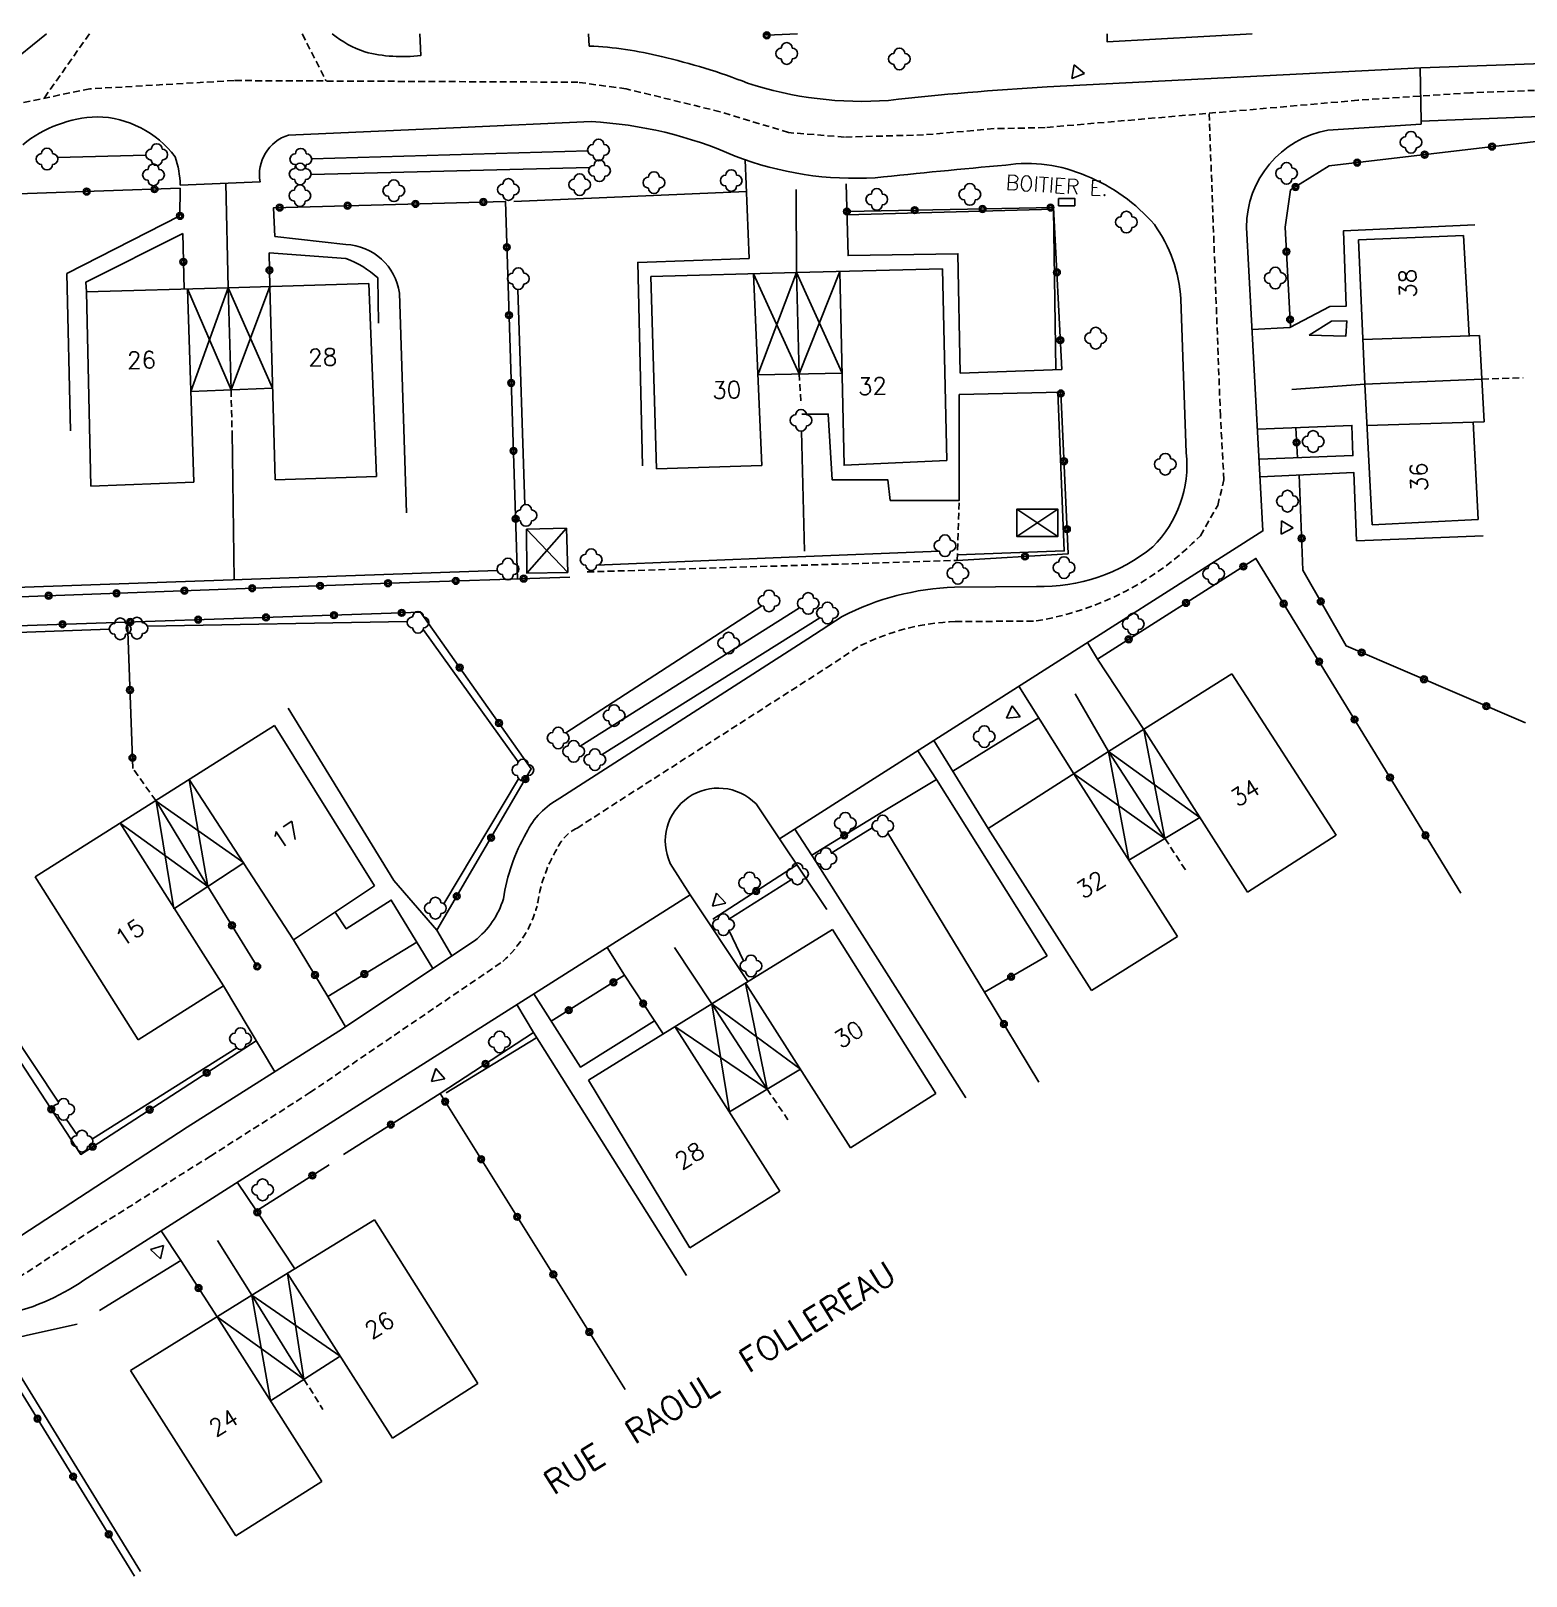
# Model space of a CAD drawing. Header units: millimetres. Extents: x 120999 to 122000, y 130000 to 131001.
# Drawn here: x 121719.7 to 121829.8, y 130886.5 to 131000.2 of the extents above; entities that cross this region are included whole.
import ezdxf
from ezdxf.enums import TextEntityAlignment as Align

# ---------------------------------------------------------------- set-up
doc = ezdxf.new("R2010")
doc.units = ezdxf.units.MM
doc.linetypes.add('DASHED', pattern=[0.75, 0.5, -0.25])
for name, color, linetype in [('W0001', 6, 'DASHED'), ('W0008', 7, 'CONTINUOUS'), ('W0100', 7, 'CONTINUOUS'), ('W0112', 1, 'DASHED'), ('W0300', 7, 'CONTINUOUS'), ('W0310', 3, 'CONTINUOUS'), ('W0322', 7, 'CONTINUOUS'), ('W0471', 7, 'CONTINUOUS'), ('W0984', 7, 'CONTINUOUS'), ('W0989', 7, 'CONTINUOUS'), ('W0991', 7, 'CONTINUOUS')]:
    doc.layers.add(name, color=color, linetype=linetype)
doc.styles.get("Standard").update_dxf_attribs({"font": 'romans.shx', "width": 0.85})

# ---------------------------------------------------------------- blocks, each defined once
blk = doc.blocks.new('OH01')
at = {"layer": 'W0322', "color": 0}
for radius in [0.25, 0.15]:
    blk.add_circle((0, 0), radius, dxfattribs=at)
blk = doc.blocks.new('TP10')
at = {"layer": 'W0300', "color": 0}
for centre, start, end in [((-0.4, 0), 90, 270), ((0, 0.4), 0, 180), ((0.4, 0), 270, 90), ((0, -0.4), 180, 360)]:
    blk.add_arc(centre, 0.4, start, end, dxfattribs=at)
blk = doc.blocks.new('BI04')
at = {"layer": 'W0471', "color": 0}
for p, q in [((-1, -0.58), (0, 1.15)), ((0, 1.15), (1, -0.58)), ((-1, -0.58), (1, -0.58))]:
    blk.add_line(p, q, dxfattribs=at)

msp = doc.modelspace()

# ---------------------------------------------------------------- linework, layer by layer
at = {"layer": 'W0001'}
for points in [[(121724.05, 131000), (121720.72, 130995.27)], [(121739.73, 131000), (121741.48, 130996.54)], [(121836.46, 130996.07), (121825.75, 130995.67), (121817.46, 130995.12), (121794.42, 130993.11), (121790.66, 130993.03), (121785.47, 130992.57), (121779.65, 130992.41), (121775.54, 130992.74), (121770.49, 130994.28), (121763.57, 130995.96), (121760.02, 130996.45), (121734.7, 130996.57), (121724.09, 130995.96), (121718.47, 130994.81)]]:
    msp.add_lwpolyline(points, dxfattribs=at)
msp.add_lwpolyline([(121718.84, 130908.46), (121724.27, 130911.97), (121732.96, 130917.39), (121740.29, 130922.07), (121754.5, 130931.73, 0.142463), (121757.02, 130935.81, -0.098578), (121758.46, 130940, -0.17181), (121759.96, 130941.55), (121778.33, 130953.35), (121780.76, 130954.94, -0.108534), (121787.81, 130956.74), (121793.76, 130956.79, 0.160008), (121805.86, 130963.07), (121807.13, 130965.29), (121807.59, 130967.19), (121807.33, 130971.89), (121806.5, 130994.16)], format="xyb", dxfattribs=at)
at = {"layer": 'W0008'}
for points in [[(121500, 130939.98), (121516.25, 130946.48), (121530.02, 130952.08), (121549.9, 130959.77), (121559.6, 130963.43), (121571.19, 130967.45), (121579.48, 130970.05), (121601.43, 130976.55), (121610.21, 130979.08), (121618.76, 130981.28), (121620.85, 130980.02), (121630.07, 130982.37), (121630.91, 130984.63), (121653.47, 130990.11, -0.020607), (121667.16, 130993.09, -0.034307), (121679.27, 130993.85), (121710.43, 130994.71, 0.146356), (121717.93, 130997.6), (121720.89, 131000)], [(121741.94, 131000, 0.08605), (121744.33, 130998.68, 0.093677), (121748.46, 130998.42), (121748.39, 131000)], [(121760.79, 131000), (121760.86, 130999.11, -0.0517), (121766.17, 130998.33, -0.036851), (121772.51, 130996.39, 0.098066), (121782.9, 130995.11, -0.014911), (121794.57, 130996.1), (121822.09, 130997.5), (121851.14, 130998.53), (121880.74, 130999.81), (121892.55, 131000)], [(121717.14, 130910.34), (121731.24, 130919.52), (121742.42, 130926.6), (121752.42, 130933.25, 0.153709), (121754.54, 130936.35, -0.092942), (121756.22, 130941.18, -0.158617), (121758.69, 130943.74), (121776.95, 130955.47), (121779.49, 130957.13, -0.110874), (121787.76, 130959.27), (121793.78, 130959.32, 0.179163), (121802.35, 130962.25, 0.228154), (121804.82, 130969.17), (121804.41, 130980.49, 0.143104), (121802.47, 130985.97, 0.119222), (121797.45, 130989.56, 0.139698), (121791.52, 130990.35, 0.00395), (121781.92, 130989.42, -0.107554), (121771.6, 130991.01, 0.091429), (121761, 130993.55), (121751.41, 130993.12), (121738.72, 130992.56, 0.377898), (121736.62, 130989.11), (121730.74, 130988.88, 0.072409), (121730.37, 130990.96, 0.227165), (121724.62, 130993.91, 0.160999), (121719.14, 130991.85, -0.127724)], [(121717.48, 130905.66, 0.102266), (121723.64, 130908.27), (121745.7, 130922.33), (121768.3, 130936.64), (121766.82, 130938.95, -0.842232), (121773.14, 130943.32), (121774.87, 130940.75), (121810.46, 130963.42), (121809.25, 130985.75, -0.362668), (121815.25, 130992.92), (121822.12, 130993.35)]]:
    msp.add_lwpolyline(points, format="xyb", dxfattribs=at)
for points in [[(121822.12, 130993.57), (121822.05, 130997.5)], [(122000, 130996.7), (121994.38, 130996.55), (121983.98, 130996.49), (121966.78, 130996.42), (121935.53, 130996.48), (121888.1, 130996), (121858.98, 130995.03), (121822.12, 130993.57), (121822.12, 130993.35)]]:
    msp.add_lwpolyline(points, dxfattribs=at)
at = {"layer": 'W0100'}
msp.add_lwpolyline([(121795.41, 130987.9), (121796.6, 130987.9), (121796.6, 130987.35), (121795.41, 130987.35)], close=True, dxfattribs=at)
for points in [[(121817.51, 130984.84), (121825.22, 130985.16)], [(121825.64, 130977.78), (121825.22, 130985.16)], [(121817.51, 130984.84), (121817.96, 130974.22)], [(121776.12, 130982.43), (121765.39, 130982.15)], [(121765.39, 130982.15), (121765.82, 130967.99)], [(121772.96, 130982.35), (121776.32, 130974.98)], [(121772.96, 130982.35), (121773.57, 130968.23)], [(121773.28, 130974.92), (121776.12, 130982.43)], [(121786.86, 130982.72), (121776.12, 130982.43)], [(121776.12, 130982.43), (121779.48, 130975.04)], [(121776.12, 130982.43), (121776.32, 130974.98)], [(121776.32, 130974.98), (121779.32, 130982.52)], [(121787.19, 130968.61), (121779.62, 130968.25), (121779.32, 130982.52)], [(121786.86, 130982.72), (121787.19, 130968.61)], [(121723.84, 130981.01), (121734.26, 130981.31)], [(121723.84, 130981.01), (121724.17, 130966.71)], [(121731.27, 130981.23), (121734.48, 130973.8)], [(121731.27, 130981.23), (121731.75, 130967.02)], [(121731.53, 130973.68), (121734.26, 130981.31), (121737.54, 130973.93)], [(121734.26, 130981.31), (121744.62, 130981.62)], [(121734.26, 130981.31), (121734.48, 130973.8)], [(121734.48, 130973.8), (121737.33, 130981.41)], [(121737.33, 130981.41), (121737.73, 130967.17)], [(121744.62, 130981.62), (121745.2, 130967.42)], [(121817.82, 130977.52), (121826.42, 130977.81)], [(121826.76, 130971.46), (121826.42, 130977.81)], [(121779.48, 130975.04), (121773.28, 130974.92)], [(121731.53, 130973.68), (121737.54, 130973.93)], [(121817.96, 130974.22), (121826.59, 130974.59)], [(121817.96, 130974.22), (121818.5, 130963.86)], [(121818.12, 130971.18), (121826.76, 130971.46)], [(121826.32, 130964.27), (121825.95, 130971.44)], [(121773.57, 130968.23), (121765.82, 130967.99)], [(121731.75, 130967.02), (121724.17, 130966.71)], [(121737.73, 130967.17), (121745.2, 130967.42)], [(121795.37, 130965.01), (121792.34, 130963.01)], [(121792.34, 130965.01), (121795.37, 130965.01), (121795.37, 130963.01), (121792.34, 130963.01), (121792.34, 130965.01), (121795.37, 130963.01)], [(121756.24, 130963.54), (121759.17, 130963.62), (121759.28, 130960.36), (121756.25, 130960.32), (121756.24, 130963.54), (121759.28, 130960.36)], [(121759.17, 130963.62), (121756.25, 130960.32)], [(121818.5, 130963.86), (121826.32, 130964.27)], [(121799.1, 130947.18), (121808.16, 130952.89)], [(121808.16, 130952.89), (121815.86, 130941.02)], [(121720.05, 130937.95), (121737.69, 130949.1)], [(121745.05, 130937.29), (121737.69, 130949.1)], [(121801.69, 130948.81), (121803.25, 130940.78), (121796.55, 130945.55)], [(121801.69, 130948.81), (121809.32, 130936.83)], [(121790.23, 130941.52), (121799.1, 130947.18)], [(121799.1, 130947.18), (121805.82, 130942.33)], [(121799.1, 130947.18), (121800.6, 130939.18)], [(121799.1, 130947.18), (121803.25, 130940.78)], [(121796.55, 130945.55), (121804.18, 130933.57)], [(121731.41, 130945.13), (121732.78, 130937.25), (121726.32, 130941.91)], [(121739.09, 130933.32), (121731.41, 130945.13)], [(121732.78, 130937.25), (121728.94, 130943.57)], [(121735.42, 130938.98), (121728.96, 130943.53)], [(121728.96, 130943.53), (121730.28, 130935.61)], [(121733.92, 130929.93), (121726.32, 130941.91)], [(121800.6, 130939.18), (121805.82, 130942.33)], [(121790.23, 130941.52), (121797.84, 130929.59)], [(121809.32, 130936.83), (121815.86, 130941.02)], [(121735.42, 130938.98), (121730.28, 130935.61)], [(121727.64, 130925.96), (121720.05, 130937.95)], [(121745.05, 130937.29), (121739.09, 130933.32)], [(121769.88, 130928.62), (121778.76, 130934.07)], [(121778.76, 130934.07), (121786.38, 130922.02)], [(121797.84, 130929.59), (121804.18, 130933.57)], [(121733.92, 130929.93), (121727.64, 130925.96)], [(121772.35, 130930.14), (121773.95, 130922.32), (121767.17, 130926.94)], [(121772.35, 130930.14), (121780.09, 130918)], [(121760.81, 130922.99), (121769.88, 130928.62)], [(121769.88, 130928.62), (121776.4, 130923.79)], [(121769.88, 130928.62), (121771.18, 130920.65)], [(121769.88, 130928.62), (121773.95, 130922.32)], [(121767.17, 130926.94), (121774.89, 130914.82)], [(121771.18, 130920.65), (121776.4, 130923.79)], [(121760.81, 130922.99), (121768.27, 130910.65)], [(121780.09, 130918), (121786.38, 130922.02)], [(121768.27, 130910.65), (121774.89, 130914.82)], [(121736.01, 130907.16), (121745.04, 130912.7)], [(121745.04, 130912.7), (121752.66, 130900.65)], [(121738.63, 130908.77), (121739.85, 130900.97), (121733.45, 130905.57)], [(121738.63, 130908.77), (121746.37, 130896.63)], [(121727.09, 130901.62), (121736.01, 130907.16)], [(121736.01, 130907.16), (121742.52, 130902.67)], [(121736.01, 130907.16), (121737.39, 130899.39)], [(121736.01, 130907.16), (121739.85, 130900.97)], [(121733.45, 130905.57), (121741.17, 130893.45)], [(121737.39, 130899.39), (121742.52, 130902.67)], [(121727.09, 130901.62), (121734.83, 130889.46)], [(121746.37, 130896.63), (121752.66, 130900.65)], [(121734.83, 130889.46), (121741.17, 130893.45)]]:
    msp.add_lwpolyline(points, dxfattribs=at)
at = {"layer": 'W0112'}
for points in [[(121776.32, 130974.98), (121776.45, 130972.73)], [(121734.48, 130973.8), (121734.56, 130970.72)], [(121826.59, 130974.59), (121829.62, 130974.7)], [(121760.71, 130960.4), (121787.95, 130961.25), (121788.1, 130965.67)], [(121728.94, 130943.57), (121727.25, 130945.94)], [(121803.25, 130940.78), (121804.85, 130938.32)], [(121773.95, 130922.32), (121775.49, 130920.08)], [(121739.85, 130900.97), (121741.25, 130898.76)]]:
    msp.add_lwpolyline(points, dxfattribs=at)
at = {"layer": 'W0310'}
for points in [[(121721.71, 130990.9), (121728.21, 130991.08)], [(121760.75, 130991.39), (121740.42, 130990.81)], [(121740.37, 130989.65), (121760.88, 130990.16)], [(121734.26, 130981.31), (121734.09, 130989.01)], [(121776.12, 130982.43), (121776.1, 130988.56)], [(121755.3, 130987.67), (121772.44, 130988.41)], [(121779.83, 130986.68), (121795.05, 130987.11), (121795.22, 130975.29)], [(121755.59, 130981.2), (121756.12, 130965.35)], [(121817.96, 130974.22), (121812.6, 130973.83)], [(121787.96, 130961.65), (121795.83, 130961.95), (121795.35, 130973.63)], [(121734.56, 130970.72), (121734.71, 130959.83)], [(121776.49, 130970.76), (121776.71, 130961.94)], [(121786.65, 130961.93), (121775.57, 130961.48), (121761.4, 130960.9)], [(121754.08, 130960.51), (121715.78, 130959.16)], [(121773.56, 130957.9), (121759.13, 130948.55)], [(121728.33, 130956.41), (121747.45, 130956.76)], [(121760.18, 130947.58), (121776.34, 130957.77)], [(121777.84, 130957.01), (121761.81, 130946.95)], [(121704.23, 130949.27), (121714.01, 130955.78), (121725.52, 130956.2)], [(121748.63, 130956.16), (121755.63, 130946.43)], [(121799.1, 130947.18), (121796.63, 130951.42)], [(121787.63, 130945.74), (121793.97, 130949.65)], [(121721.78, 130921.38), (121704.07, 130948)], [(121755.66, 130945.18), (121750.15, 130935.98)], [(121786.43, 130945.12), (121782.12, 130942.55)], [(121778.68, 130939.7), (121781.69, 130941.57)], [(121789.97, 130929.46), (121782.85, 130941.18)], [(121771.14, 130934.83), (121775.79, 130937.78)], [(121772.21, 130931.77), (121771.14, 130934.03)], [(121769.88, 130928.62), (121767.14, 130932.76)], [(121750.33, 130922.05), (121756.92, 130926.09)], [(121724.27, 130918.66), (121734.9, 130925.36)], [(121722.36, 130920.1), (121723.12, 130918.98)], [(121736.01, 130907.16), (121733.49, 130911.2)], [(121730.79, 130909.71), (121724.8, 130906.03)], [(121703.44, 130898.67), (121710.06, 130902.44), (121716.45, 130903.5), (121719.72, 130904.27), (121723.15, 130905.04)], [(121717.78, 130903.17), (121727.81, 130886.82)]]:
    msp.add_lwpolyline(points, dxfattribs=at)
at = {"layer": 'W0322'}
for points in [[(121773.93, 130999.9), (121773.88, 131000)], [(121773.93, 130999.9), (121776.2, 131000)], [(121812.49, 130978.41), (121812.09, 130985.79), (121812.5, 130988.52), (121815.34, 130990.29), (121842.23, 130993.46)], [(121730.74, 130988.65), (121713.86, 130988.05)], [(121730.72, 130986.61), (121730.74, 130988.65)], [(121737.71, 130985.09), (121737.62, 130987.21), (121754.68, 130987.68), (121755.58, 130959.89)], [(121795.65, 130975.3), (121795.04, 130987.23), (121779.83, 130986.93)], [(121731.02, 130981.22), (121730.92, 130985.32)], [(121737.33, 130981.41), (121737.28, 130983.89)], [(121795.58, 130973.64), (121796.11, 130961.73), (121787.95, 130961.25)], [(121812.89, 130971.01), (121813, 130968.8)], [(121829.79, 130949.29), (121816.58, 130954.97), (121813.41, 130960.53), (121813.12, 130967.54)], [(121798.29, 130953.98), (121809.95, 130961.39), (121825.04, 130936.75)], [(121759.43, 130960.02), (121746.16, 130959.57), (121671.09, 130956.81)], [(121748.43, 130957.43), (121713.68, 130956.27), (121702.89, 130948.97), (121723.42, 130917.53), (121736.33, 130925.89)], [(121727.25, 130945.94), (121726.85, 130956.71)], [(121749.64, 130934.03), (121756.59, 130945.91), (121748.43, 130957.43)], [(121777.25, 130939.56), (121782.12, 130942.55)], [(121776.14, 130938.85), (121769.95, 130934.84)], [(121732.78, 130937.25), (121736.41, 130931.36)], [(121739.09, 130933.32), (121741.62, 130929.15), (121748.15, 130933.15)], [(121794.57, 130932.15), (121789.97, 130929.46), (121793.97, 130922.84)], [(121758.05, 130927.33), (121763.46, 130930.71), (121766.3, 130926.4)], [(121749.87, 130922.01), (121756.76, 130926.49)], [(121742.77, 130917.51), (121749.87, 130922.01), (121763.51, 130900.21)], [(121741.71, 130916.75), (121736.35, 130913.37), (121739.18, 130909.1)], [(121730.79, 130909.71), (121733.45, 130905.57)], [(121727.37, 130886.48), (121718.07, 130901.58), (121713.03, 130898.54)]]:
    msp.add_lwpolyline(points, dxfattribs=at)
at = {"layer": 'W0989'}
for points in [[(121799, 131000), (121799, 130999.41), (121809.68, 131000)], [(121772.34, 130990.74), (121772.63, 130983.48), (121764.43, 130983.19), (121764.77, 130968.21)], [(121779.78, 130988.98), (121779.91, 130983.69), (121788, 130983.82), (121788.17, 130975.04), (121795.65, 130975.3)], [(121730.72, 130986.61), (121722.39, 130982.36), (121722.67, 130970.79)], [(121730.92, 130985.32), (121723.79, 130981.74), (121723.84, 130981.01)], [(121809.66, 130978.25), (121812.45, 130978.39), (121815.38, 130979.94), (121816.6, 130979.97), (121816.39, 130985.5), (121826.06, 130985.94)], [(121813.87, 130977.82), (121815.52, 130978.86), (121816.63, 130978.89), (121816.56, 130977.75), (121813.87, 130977.82)], [(121776.5, 130972.02), (121778.46, 130972.02), (121778.75, 130967.17), (121782.85, 130967.17), (121783.02, 130965.67), (121788.1, 130965.67), (121788.1, 130973.46), (121795.58, 130973.64)], [(121810.06, 130970.9), (121817.01, 130971.18), (121817.09, 130968.96), (121810.18, 130968.69)], [(121810.25, 130967.41), (121817.15, 130967.73), (121817.36, 130962.7), (121826.67, 130963.05)], [(121797.55, 130955.2), (121798.29, 130953.98)], [(121798.29, 130953.98), (121801.69, 130948.81)], [(121796.55, 130945.55), (121792.49, 130951.98)], [(121738.68, 130950.38), (121746.48, 130937.68), (121749.64, 130934.03), (121750.73, 130932.13)], [(121790.23, 130941.52), (121786.24, 130947.99)], [(121785.05, 130947.24), (121786.43, 130945.12)], [(121786.43, 130945.12), (121794.57, 130932.15)], [(121774.87, 130940.75), (121778.34, 130935.56)], [(121775.99, 130941.47), (121777.54, 130939.09)], [(121777.54, 130939.09), (121788.59, 130921.7)], [(121749.33, 130931.2), (121746.28, 130936.24), (121742.96, 130934.13), (121742.14, 130935.35)], [(121768.3, 130936.64), (121772.54, 130930.25)], [(121763.46, 130930.71), (121762.17, 130932.76)], [(121733.92, 130929.93), (121737.7, 130923.61)], [(121741.62, 130929.15), (121742.9, 130926.91)], [(121756.76, 130926.49), (121755.53, 130928.56)], [(121756.78, 130929.35), (121760.21, 130923.95), (121765.67, 130927.36)], [(121756.76, 130926.49), (121768.01, 130908.6)], [(121734.93, 130915.47), (121736.35, 130913.37)], [(121729.34, 130911.91), (121730.79, 130909.71)]]:
    msp.add_lwpolyline(points, dxfattribs=at)
for points in [[(121737.71, 130985.09), (121742.93, 130984.5, -0.363794), (121746.88, 130980.92), (121747.4, 130964.74)], [(121737.28, 130983.89), (121742.93, 130983.48, -0.091594), (121745.29, 130982.05), (121745.34, 130978.72)]]:
    msp.add_lwpolyline(points, format="xyb", dxfattribs=at)

# ---------------------------------------------------------------- block references
at = {"layer": 'W0300'}
for p in [(121775.4, 130998.56), (121783.69, 130998.16), (121729.01, 130991.12), (121761.54, 130991.46), (121821.36, 130992.03), (121720.93, 130990.79), (121739.62, 130990.78), (121728.77, 130989.63), (121739.57, 130989.69), (121760.15, 130988.91), (121761.61, 130989.93), (121765.62, 130989.06), (121771.31, 130989.21), (121812.2, 130989.74), (121739.55, 130988.1), (121746.47, 130988.46), (121754.9, 130988.55), (121782.03, 130987.82), (121788.88, 130988.19), (121800.41, 130986.15), (121811.37, 130982.03), (121755.63, 130981.99), (121798.15, 130977.61), (121776.45, 130971.56), (121814.16, 130970), (121803.27, 130968.33), (121812.27, 130965.61), (121756.2, 130964.56), (121787.05, 130962.33), (121754.87, 130960.61), (121761, 130961.3), (121795.82, 130960.72), (121788, 130960.3), (121806.83, 130960.26), (121774.1, 130958.27), (121776.98, 130958.08), (121778.4, 130957.38), (121726.32, 130956.21), (121727.55, 130956.26), (121748.25, 130956.69), (121800.91, 130956.56), (121771.12, 130955.16), (121762.69, 130949.83), (121758.57, 130948.18), (121789.94, 130948.28), (121759.71, 130947.19), (121755.97, 130945.82), (121761.27, 130946.58), (121779.71, 130941.9), (121782.47, 130941.7), (121778.28, 130939.3), (121776.19, 130938.18), (121772.66, 130937.51), (121749.53, 130935.65), (121770.74, 130934.43), (121772.77, 130931.4), (121735.18, 130926.05), (121754.25, 130925.8), (121722.15, 130920.84), (121723.51, 130918.5), (121736.81, 130914.92)]:
    msp.add_blockref('TP10', p, dxfattribs=at)
at = {"layer": 'W0322'}
for p, rotation in [((121773.93, 130999.9), 113.2808119242621), ((121827.33, 130991.71), 6.726624736593932), ((121817.4, 130990.53), 6.726624736593932), ((121822.37, 130991.12), 6.726624736593932), ((121723.85, 130988.4), 182.0455560912302), ((121728.85, 130988.58), 182.0455560912302), ((121812.86, 130988.74), 31.93624068113826), ((121738.06, 130987.22), 1.581033391741095), ((121743.06, 130987.36), 1.581033391741095), ((121748.06, 130987.49), 1.581033391741095), ((121753.06, 130987.63), 1.581033391741095), ((121789.82, 130987.12), 181.1385989995927), ((121794.82, 130987.22), 181.1385989995927), ((121730.72, 130986.61), 89.41480729561165), ((121779.83, 130986.93), 181.1385989995927), ((121784.82, 130987.03), 181.1385989995927), ((121754.79, 130984.3), 271.8552926150866), ((121812.19, 130983.98), 93.09609313660302), ((121730.97, 130983.22), 91.43377294376437), ((121737.31, 130982.61), 91.15673499881547), ((121795.29, 130982.45), 92.93913660682097), ((121754.95, 130979.3), 271.8552926150866), ((121812.46, 130978.98), 93.09609313660302), ((121795.54, 130977.46), 92.93913660682097), ((121755.11, 130974.31), 271.8552926150866), ((121795.58, 130973.54), 272.563547074072), ((121755.28, 130969.31), 271.8552926150866), ((121812.94, 130969.93), 272.9052630479339), ((121795.81, 130968.55), 272.563547074072), ((121755.44, 130964.31), 271.8552926150866), ((121796.03, 130963.55), 272.563547074072), ((121813.31, 130962.87), 92.37463130890744), ((121792.94, 130961.54), 183.3897393072559), ((121756.03, 130959.91), 181.9438963895931), ((121809.02, 130960.8), 32.46198026601956), ((121726.05, 130958.83), 182.1034039805422), ((121731.05, 130959.02), 182.1034039805422), ((121736.04, 130959.2), 182.1034039805422), ((121741.04, 130959.38), 182.1034039805422), ((121746.04, 130959.57), 182.1034039805422), ((121751.03, 130959.74), 181.9438963895931), ((121721.05, 130958.65), 182.1034039805422), ((121804.8, 130958.12), 32.46198026601956), ((121811.99, 130958.06), 301.4902231840202), ((121814.72, 130958.23), 119.7258417491578), ((121722.07, 130956.55), 181.9215859973022), ((121727.06, 130956.72), 181.9215859973022), ((121732.06, 130956.89), 181.9215859973022), ((121737.06, 130957.05), 181.9215859973022), ((121742.06, 130957.22), 181.9215859973022), ((121747.05, 130957.39), 181.9215859973022), ((121800.58, 130955.44), 32.46198026601956), ((121817.73, 130954.47), 156.7412884467188), ((121751.32, 130953.36), 125.3163818212907), ((121814.6, 130953.8), 301.4902231840202), ((121822.32, 130952.5), 156.7412884467188), ((121727.04, 130951.71), 92.14628506573541), ((121817.21, 130949.54), 301.4902231840202), ((121826.91, 130950.52), 156.7412884467188), ((121754.21, 130949.28), 125.3163818212907), ((121727.22, 130946.72), 92.14628506573541), ((121756.15, 130945.15), 59.63686200776242), ((121819.82, 130945.27), 301.4902231840202), ((121753.63, 130940.84), 59.63686200776242), ((121779.63, 130941.01), 31.57725359309955), ((121822.43, 130941.01), 301.4902231840202), ((121751.1, 130936.53), 59.63686200776242), ((121773.15, 130936.91), 212.8812653910061), ((121734.55, 130934.38), 301.6146588648214), ((121736.41, 130931.36), 301.6146588648214), ((121740.66, 130930.73), 301.16073990518), ((121744.3, 130930.8), 31.47410137969883), ((121762.64, 130930.19), 303.3658501175182), ((121791.92, 130930.6), 210.3285838058694), ((121759.35, 130928.14), 31.94435049515482), ((121764.83, 130928.63), 303.3658501175182), ((121791.39, 130927.12), 301.160297110677), ((121732.69, 130923.53), 32.91067841799248), ((121753.22, 130924.19), 33.00707412171884), ((121750.25, 130921.41), 302.0400733739741), ((121721.25, 130920.85), 303.1416674372978), ((121728.49, 130920.82), 32.91067841799248), ((121746.25, 130919.72), 32.36604527218392), ((121724.29, 130918.1), 32.91067841799248), ((121752.9, 130917.17), 302.0400733739741), ((121740.47, 130915.97), 212.1827468596085), ((121736.42, 130913.27), 303.5468079521245), ((121755.55, 130912.93), 302.0400733739741), ((121758.21, 130908.69), 302.0400733739741), ((121732.09, 130907.69), 302.7506661339591), ((121760.86, 130904.45), 302.0400733739741), ((121720.23, 130898.07), 121.6377542452706), ((121722.85, 130893.81), 121.6377542452706), ((121725.48, 130889.56), 121.6377542452706)]:
    msp.add_blockref('OH01', p, dxfattribs=dict(at, rotation=rotation))
at = {"layer": 'W0471', "yscale": 0.5, "zscale": 0.5}
for p, xscale, rotation in [((121796.76, 130997.18), 0.5, 21.01478915036233), ((121812.1, 130963.66), 0.5, 28.04439113606117), ((121792.05, 130949.98), 0.5, 5.703885672711139), ((121770.36, 130936.19), 0.4999999999999998, 12.97968180304248), ((121749.68, 130923.28), 0.5, 11.29696512045791), ((121729.11, 130910.39), 0.4999999999999999, 317.4532517608505)]:
    msp.add_blockref('BI04', p, dxfattribs=dict(at, xscale=xscale, rotation=rotation))

# ---------------------------------------------------------------- texts
at = {"layer": 'W0984'}
msp.add_text('BOITIER E.', height=1.1, rotation=356.395, dxfattribs=at).set_placement((121795.3, 130988.85), align=Align.MIDDLE)
at = {"layer": 'W0989'}
msp.add_text('RUE  RAOUL  FOLLEREAU', height=1.75, rotation=32.0197, dxfattribs=at).set_placement((121770.46, 130901.07), align=Align.MIDDLE)
at = {"layer": 'W0991'}
for s, rotation, p in [('38', 91.5685, (121821.12, 130981.64)), ('26', 1.691, (121727.89, 130976)), ('28', 1.691, (121741.23, 130976.2)), ('30', 1.5057, (121770.98, 130973.8)), ('32', 1.5057, (121781.71, 130974.08)), ('36', 91.827, (121821.95, 130967.4)), ('34', 31.5416, (121809.16, 130944.15)), ('17', 33.6588, (121738.54, 130941.02)), ('32', 31.5416, (121797.79, 130937.39)), ('15', 33.6588, (121727.02, 130933.86)), ('30', 31.5416, (121779.96, 130926.37)), ('28', 31.5416, (121768.24, 130917.43)), ('26', 31.5416, (121745.41, 130904.96)), ('24', 31.5416, (121733.94, 130897.78))]:
    msp.add_text(s, height=1.25, rotation=rotation, dxfattribs=at).set_placement(p, align=Align.MIDDLE)

doc.saveas('drawing.dxf')
